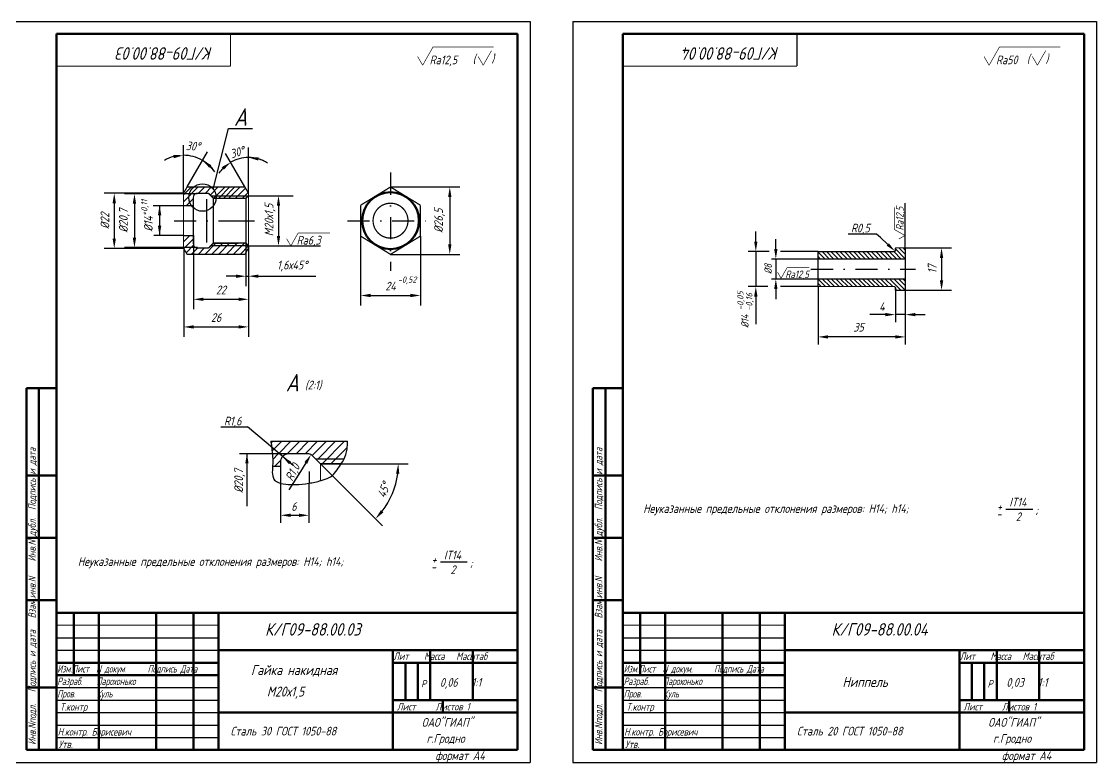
# Model space of a CAD drawing. Header units: inches. Extents: x 1065 to 7392, y 1020 to 3127.
# Drawn here: x 6403.3 to 6834.5, y 2293.2 to 2590.2 of the extents above; entities that cross this region are included whole.
import ezdxf

# ---------------------------------------------------------------- set-up
doc = ezdxf.new("R2010")
doc.units = ezdxf.units.IN
doc.header["$LTSCALE"] = 0.7
doc.header["$MEASUREMENT"] = 0
doc.linetypes.add('DASHDOT', pattern=[25.4, 12.7, -6.35, 0, -6.35])
doc.styles.add('ROMANC', font='romanc', dxfattribs={"width": 0.8, "oblique": 15, "height": 3.5})
doc.styles.get("Standard").update_dxf_attribs({"font": 'romand.shx', "width": 0.8, "oblique": 15, "height": 3.5})
doc.dimstyles.get("Standard").update_dxf_attribs({"dimtxt": 3.5, "dimasz": 4, "dimexe": 4, "dimexo": 0, "dimgap": 2, "dimtad": 1, "dimdec": 0, "dimdsep": 46, "dimtxsty": 'Standard', "dimcen": 0.09, "dimadec": 0, "dimazin": 0, "dimtfac": 1, "dimtdec": 0, "dimtmove": 0, "dimatfit": 3, "dimfxl": 0, "dimtolj": 1, "dimtzin": 0, "dimlwd": 25, "dimlwe": 25, "dimarcsym": 0})

# ---------------------------------------------------------------- blocks, each defined once
blk = doc.blocks.new('*D273')
at = {"color": 0, "lineweight": 25}
for p, q in [((6523.28, 2412.98), (6548.18, 2388.08)), ((6531.63, 2412.98), (6558.49, 2412.98))]:
    blk.add_line(p, q, dxfattribs=at)
blk.add_arc((6523.28, 2412.98), 31.22, 322.3469, 352.6531, dxfattribs=at)
for points in [[(6553.57, 2409.03), (6554.9, 2408.94), (6554.49, 2412.98)], [(6548.49, 2393.47), (6547.49, 2394.35), (6545.35, 2390.91)]]:
    blk.add_solid(points, dxfattribs=at)
at = {"layer": 'DEFPOINTS', "color": 0, "lineweight": 25}
for p in [(6519.86, 2416.39), (6523.28, 2412.98), (6523.28, 2412.98), (6531.63, 2412.98), (6550.31, 2397.37)]:
    blk.add_point(p, dxfattribs=at)
at = {"color": 0, "lineweight": 25, "insert": (6548.65, 2402.47), "char_height": 3.5, "attachment_point": 5, "rotation": 67.5}
blk.add_mtext('\\A1;45°', dxfattribs=at)
blk = doc.blocks.new('*D274')
at = {"color": 0, "lineweight": 25}
for p, q in [((6472.32, 2504.41), (6472.32, 2474.89)), ((6494.39, 2500.3), (6494.39, 2474.89)), ((6476.32, 2478.89), (6490.39, 2478.89))]:
    blk.add_line(p, q, dxfattribs=at)
for points in [[(6476.32, 2479.55), (6476.32, 2478.22), (6472.32, 2478.89)], [(6490.39, 2479.55), (6490.39, 2478.22), (6494.39, 2478.89)]]:
    blk.add_solid(points, dxfattribs=at)
at = {"layer": 'DEFPOINTS', "color": 0, "lineweight": 25}
for p in [(6472.32, 2504.41), (6494.39, 2500.3), (6494.39, 2478.89)]:
    blk.add_point(p, dxfattribs=at)
at = {"color": 0, "lineweight": 25, "insert": (6483.36, 2482.64), "char_height": 3.5, "attachment_point": 5}
blk.add_mtext('\\A1;22', dxfattribs=at)
blk = doc.blocks.new('*D275')
at = {"color": 0, "lineweight": 25}
for p, q in [((6468.41, 2499.25), (6468.41, 2463.82)), ((6494.39, 2499.41), (6494.39, 2463.82)), ((6472.41, 2467.82), (6490.39, 2467.82))]:
    blk.add_line(p, q, dxfattribs=at)
for points in [[(6472.41, 2468.48), (6472.41, 2467.15), (6468.41, 2467.82)], [(6490.39, 2468.48), (6490.39, 2467.15), (6494.39, 2467.82)]]:
    blk.add_solid(points, dxfattribs=at)
at = {"layer": 'DEFPOINTS', "color": 0, "lineweight": 25}
for p in [(6468.41, 2499.25), (6494.39, 2499.41), (6494.39, 2467.82)]:
    blk.add_point(p, dxfattribs=at)
at = {"color": 0, "lineweight": 25, "insert": (6481.4, 2471.57), "char_height": 3.5, "attachment_point": 5}
blk.add_mtext('\\A1;26', dxfattribs=at)
blk = doc.blocks.new('*D276')
at = {"color": 0, "lineweight": 25}
for p, q in [((6468.32, 2521.41), (6436.55, 2521.41)), ((6440.55, 2517.41), (6440.55, 2503.25)), ((6468.41, 2499.25), (6436.55, 2499.25))]:
    blk.add_line(p, q, dxfattribs=at)
for points in [[(6439.88, 2517.41), (6441.22, 2517.41), (6440.55, 2521.41)], [(6439.88, 2503.25), (6441.22, 2503.25), (6440.55, 2499.25)]]:
    blk.add_solid(points, dxfattribs=at)
at = {"layer": 'DEFPOINTS', "color": 0, "lineweight": 25}
for p in [(6468.32, 2521.41), (6440.55, 2499.25), (6468.41, 2499.25)]:
    blk.add_point(p, dxfattribs=at)
at = {"color": 0, "lineweight": 25, "insert": (6436.8, 2510.33), "char_height": 3.5, "attachment_point": 5, "rotation": 90}
blk.add_mtext('\\A1;%%C22', dxfattribs=at)
blk = doc.blocks.new('*D289')
at = {"color": 0, "lineweight": 25}
for p, q in [((6757.08, 2499.51), (6776.39, 2499.51)), ((6772.39, 2495.51), (6772.39, 2486.51)), ((6757.86, 2482.51), (6776.39, 2482.51))]:
    blk.add_line(p, q, dxfattribs=at)
for points in [[(6771.73, 2495.51), (6773.06, 2495.51), (6772.39, 2499.51)], [(6771.73, 2486.51), (6773.06, 2486.51), (6772.39, 2482.51)]]:
    blk.add_solid(points, dxfattribs=at)
at = {"layer": 'DEFPOINTS', "color": 0, "lineweight": 25}
for p in [(6757.08, 2499.51), (6757.86, 2482.51), (6772.39, 2482.51)]:
    blk.add_point(p, dxfattribs=at)
at = {"color": 0, "lineweight": 25, "insert": (6768.64, 2491.01), "char_height": 3.5, "attachment_point": 5, "rotation": 90}
blk.add_mtext('\\A1;17', dxfattribs=at)

msp = doc.modelspace()

# ---------------------------------------------------------------- linework, layer by layer
for p, q in [((6397.33, 2590.24), (6607.33, 2590.24)), ((6607.33, 2590.24), (6607.33, 2293.24)), ((6624.55, 2590.24), (6624.55, 2293.24)), ((6624.55, 2590.24), (6834.55, 2590.24)), ((6834.55, 2590.24), (6834.55, 2293.24)), ((6480.27, 2522.98), (6486.37, 2547.39)), ((6486.37, 2547.39), (6495.97, 2547.39)), ((6479.32, 2520.41), (6482.23, 2520.41)), ((6479.32, 2520.41), (6490.3, 2520.41)), ((6480.32, 2519.41), (6490.3, 2519.41)), ((6490.3, 2520.41), (6494.39, 2520.41)), ((6757.86, 2499.51), (6757.86, 2517.49)), ((6480.32, 2501.41), (6490.3, 2501.41)), ((6746.34, 2505), (6734.93, 2505)), ((6479.32, 2500.41), (6482.23, 2500.41)), ((6479.32, 2500.41), (6487.89, 2500.41)), ((6479.32, 2500.41), (6490.3, 2500.41)), ((6490.3, 2500.41), (6493.96, 2500.41)), ((6753.86, 2499.51), (6753.86, 2498.51)), ((6753.86, 2483.51), (6753.86, 2482.51)), ((6483.25, 2427.77), (6494.05, 2427.77)), ((6521.28, 2414.98), (6532.75, 2414.98)), ((6521.28, 2414.98), (6532.75, 2414.98)), ((6523.28, 2412.98), (6531.63, 2412.98)), ((6397.33, 2293.24), (6607.33, 2293.24)), ((6624.55, 2293.24), (6834.55, 2293.24))]:
    msp.add_line(p, q)
at = {"lineweight": 50}
for p, q in [((6417.33, 2585.24), (6417.33, 2298.24)), ((6417.33, 2585.24), (6602.33, 2585.24)), ((6602.33, 2585.24), (6602.33, 2298.24)), ((6644.55, 2585.24), (6644.55, 2298.24)), ((6644.55, 2585.24), (6829.55, 2585.24)), ((6829.55, 2585.24), (6829.55, 2298.24)), ((6405.33, 2443.24), (6405.33, 2298.24)), ((6405.33, 2443.24), (6417.33, 2443.24)), ((6410.33, 2443.24), (6410.33, 2298.24)), ((6632.55, 2443.24), (6632.55, 2298.24)), ((6632.55, 2443.24), (6644.55, 2443.24)), ((6637.55, 2443.24), (6637.55, 2298.24)), ((6405.33, 2408.24), (6417.33, 2408.24)), ((6632.55, 2408.24), (6644.55, 2408.24)), ((6405.33, 2383.24), (6417.33, 2383.24)), ((6632.55, 2383.24), (6644.55, 2383.24)), ((6405.33, 2358.24), (6417.33, 2358.24)), ((6632.55, 2358.24), (6644.55, 2358.24)), ((6417.33, 2353.24), (6602.33, 2353.24)), ((6424.33, 2353.24), (6424.33, 2328.24)), ((6434.33, 2353.24), (6434.33, 2298.24)), ((6457.33, 2353.24), (6457.33, 2298.24)), ((6472.33, 2353.24), (6472.33, 2298.24)), ((6482.33, 2353.24), (6482.33, 2298.24)), ((6644.55, 2353.24), (6829.55, 2353.24)), ((6651.55, 2353.24), (6651.55, 2328.24)), ((6661.55, 2353.24), (6661.55, 2298.24)), ((6684.55, 2353.24), (6684.55, 2298.24)), ((6699.55, 2353.24), (6699.55, 2298.24)), ((6709.55, 2353.24), (6709.55, 2298.24)), ((6552.33, 2338.24), (6552.33, 2298.24)), ((6567.33, 2338.24), (6567.33, 2318.24)), ((6584.33, 2338.24), (6584.33, 2318.24)), ((6779.55, 2338.24), (6779.55, 2298.24)), ((6794.55, 2338.24), (6794.55, 2318.24)), ((6811.55, 2338.24), (6811.55, 2318.24)), ((6417.33, 2333.24), (6482.33, 2333.24)), ((6552.33, 2333.24), (6602.33, 2333.24)), ((6557.33, 2333.24), (6557.33, 2318.24)), ((6562.33, 2333.24), (6562.33, 2318.24)), ((6644.55, 2333.24), (6709.55, 2333.24)), ((6779.55, 2333.24), (6829.55, 2333.24)), ((6784.55, 2333.24), (6784.55, 2318.24)), ((6789.55, 2333.24), (6789.55, 2318.24)), ((6417.33, 2328.24), (6482.33, 2328.24)), ((6644.55, 2328.24), (6709.55, 2328.24)), ((6405.33, 2323.24), (6417.33, 2323.24)), ((6632.55, 2323.24), (6644.55, 2323.24)), ((6552.33, 2318.24), (6602.33, 2318.24)), ((6572.33, 2318.24), (6572.33, 2313.24)), ((6779.55, 2318.24), (6829.55, 2318.24)), ((6799.55, 2318.24), (6799.55, 2313.24)), ((6405.33, 2298.24), (6602.33, 2298.24)), ((6632.55, 2298.24), (6829.55, 2298.24))]:
    msp.add_line(p, q, dxfattribs=at)
at = {"lineweight": 25}
for p, q in [((6468.32, 2521.41), (6468.32, 2540.62)), ((6469.77, 2523.91), (6477.93, 2538.04)), ((6492.95, 2523.91), (6485.23, 2537.28)), ((6494.39, 2521.41), (6494.39, 2539.73)), ((6551.37, 2523.91), (6579.13, 2523.91)), ((6473.87, 2521.16), (6444.65, 2521.16)), ((6494.39, 2520.41), (6512.31, 2520.41)), ((6575.13, 2519.91), (6575.13, 2500.91)), ((6448.7, 2517.41), (6448.7, 2503.41)), ((6468.32, 2516.41), (6456.22, 2516.41)), ((6458.73, 2516.41), (6458.73, 2504.41)), ((6506.43, 2516.41), (6506.43, 2504.3)), ((6468.32, 2504.41), (6456.48, 2504.41)), ((6493.39, 2501.41), (6493.39, 2484.15)), ((6539.37, 2504.22), (6539.37, 2476.42)), ((6563.37, 2504.22), (6563.37, 2476.42)), ((6473.91, 2499.61), (6444.65, 2499.61)), ((6494.39, 2500.3), (6523.24, 2500.3)), ((6494.39, 2499.41), (6494.39, 2484.15)), ((6551.37, 2496.91), (6579.13, 2496.91)), ((6489.39, 2488.15), (6485.39, 2488.15)), ((6493.39, 2488.15), (6494.39, 2488.15)), ((6498.39, 2488.15), (6521.46, 2488.15)), ((6543.37, 2480.42), (6559.37, 2480.42)), ((6798.13, 2394.82), (6808.95, 2394.82)), ((6571.35, 2373.6), (6582.17, 2373.6)), ((6417.33, 2343.24), (6482.33, 2343.24)), ((6644.55, 2343.24), (6709.55, 2343.24)), ((6417.33, 2338.24), (6482.33, 2338.24)), ((6644.55, 2338.24), (6709.55, 2338.24)), ((6417.33, 2323.24), (6482.33, 2323.24)), ((6644.55, 2323.24), (6709.55, 2323.24)), ((6417.33, 2318.24), (6482.33, 2318.24)), ((6644.55, 2318.24), (6709.55, 2318.24)), ((6417.33, 2313.24), (6482.33, 2313.24)), ((6644.55, 2313.24), (6709.55, 2313.24)), ((6417.33, 2308.24), (6482.33, 2308.24)), ((6644.55, 2308.24), (6709.55, 2308.24)), ((6417.33, 2303.24), (6482.33, 2303.24)), ((6644.55, 2303.24), (6709.55, 2303.24))]:
    msp.add_line(p, q, dxfattribs=at)
at = {"linetype": 'DASHDOT'}
for p, q in [((6551.37, 2529.7), (6551.37, 2490.24)), ((6464.53, 2510.41), (6490.3, 2510.41)), ((6490.3, 2510.41), (6496.86, 2510.41)), ((6534.09, 2510.41), (6566.23, 2510.41)), ((6719.97, 2491.01), (6762.01, 2491.01))]:
    msp.add_line(p, q, dxfattribs=at)
at = {"color": 0}
for p, q in [((6468.32, 2520.72), (6471.51, 2523.91)), ((6468.32, 2518.02), (6474.21, 2523.91)), ((6474.4, 2521.41), (6476.9, 2523.91)), ((6477.1, 2521.41), (6479.6, 2523.91)), ((6479.06, 2520.67), (6482.29, 2523.91)), ((6480.48, 2519.41), (6484.98, 2523.91)), ((6482.47, 2519.41), (6486.97, 2523.91)), ((6484.46, 2519.41), (6488.96, 2523.91)), ((6486.55, 2519.41), (6491.05, 2523.91)), ((6489.25, 2519.41), (6493.24, 2523.4)), ((6469.4, 2516.41), (6472.32, 2519.33)), ((6491.94, 2519.41), (6494.23, 2521.69)), ((6468.32, 2501.86), (6470.87, 2504.41)), ((6468.41, 2499.25), (6472.32, 2503.16)), ((6476.84, 2496.91), (6481.34, 2501.41)), ((6479.54, 2496.91), (6484.04, 2501.41)), ((6482.34, 2496.91), (6486.84, 2501.41)), ((6485.38, 2496.91), (6489.88, 2501.41)), ((6488.3, 2496.91), (6492.8, 2501.41)), ((6469.4, 2497.54), (6472.39, 2500.54)), ((6471.46, 2496.91), (6473.96, 2499.41)), ((6474.15, 2496.91), (6476.65, 2499.41)), ((6490.99, 2496.91), (6494.39, 2500.3)), ((6725.66, 2495.01), (6722.86, 2497.82)), ((6727.46, 2495.01), (6724.46, 2498.01)), ((6729.25, 2495.01), (6726.25, 2498.01)), ((6731.05, 2495.01), (6728.05, 2498.01)), ((6732.85, 2495.01), (6729.85, 2498.01)), ((6734.64, 2495.01), (6731.64, 2498.01)), ((6736.44, 2495.01), (6733.44, 2498.01)), ((6738.23, 2495.01), (6735.23, 2498.01)), ((6740.03, 2495.01), (6737.03, 2498.01)), ((6741.83, 2495.01), (6738.83, 2498.01)), ((6743.62, 2495.01), (6740.62, 2498.01)), ((6745.42, 2495.01), (6742.42, 2498.01)), ((6747.22, 2495.01), (6744.22, 2498.01)), ((6749.01, 2495.01), (6746.01, 2498.01)), ((6750.81, 2495.01), (6747.81, 2498.01)), ((6752.6, 2495.01), (6749.6, 2498.01)), ((6754.4, 2495.01), (6751.4, 2498.01)), ((6756.2, 2495.01), (6753.2, 2498.01)), ((6757.86, 2495.15), (6753.86, 2499.15)), ((6757.86, 2496.94), (6755.29, 2499.51)), ((6757.86, 2498.74), (6757.08, 2499.51)), ((6723.87, 2495.01), (6722.86, 2496.02)), ((6724.09, 2484.01), (6722.86, 2485.24)), ((6725.89, 2484.01), (6722.89, 2487.01)), ((6727.68, 2484.01), (6724.68, 2487.01)), ((6729.48, 2484.01), (6726.48, 2487.01)), ((6731.27, 2484.01), (6728.27, 2487.01)), ((6733.07, 2484.01), (6730.07, 2487.01)), ((6734.87, 2484.01), (6731.87, 2487.01)), ((6736.66, 2484.01), (6733.66, 2487.01)), ((6738.46, 2484.01), (6735.46, 2487.01)), ((6740.25, 2484.01), (6737.25, 2487.01)), ((6742.05, 2484.01), (6739.05, 2487.01)), ((6743.85, 2484.01), (6740.85, 2487.01)), ((6745.64, 2484.01), (6742.64, 2487.01)), ((6747.44, 2484.01), (6744.44, 2487.01)), ((6749.23, 2484.01), (6746.23, 2487.01)), ((6751.03, 2484.01), (6748.03, 2487.01)), ((6752.83, 2484.01), (6749.83, 2487.01)), ((6756.12, 2482.51), (6751.62, 2487.01)), ((6757.86, 2482.57), (6753.42, 2487.01)), ((6757.86, 2484.37), (6755.22, 2487.01)), ((6757.86, 2486.17), (6757.01, 2487.01)), ((6754.33, 2482.51), (6753.86, 2482.98)), ((6503.45, 2421.26), (6504.16, 2421.98)), ((6503.86, 2418.09), (6507.76, 2421.98)), ((6506.52, 2417.15), (6511.35, 2421.98)), ((6509.94, 2416.98), (6514.94, 2421.98)), ((6513.53, 2416.98), (6518.53, 2421.98)), ((6517.12, 2416.98), (6522.12, 2421.98)), ((6520, 2416.26), (6525.72, 2421.98)), ((6522.31, 2414.98), (6529.31, 2421.98)), ((6523.9, 2412.98), (6532.9, 2421.98)), ((6527.49, 2412.98), (6534.03, 2419.51)), ((6504.1, 2414.73), (6506.35, 2416.98)), ((6504.94, 2411.98), (6507.33, 2414.37))]:
    msp.add_line(p, q, dxfattribs=at)
at = {"color": 0, "linetype": 'ByBlock'}
for p, q in [((6494.39, 2520.41), (6506.54, 2520.41)), ((6468.32, 2516.41), (6457.22, 2516.41)), ((6697.89, 2502.01), (6697.89, 2506.01)), ((6468.32, 2504.41), (6457.22, 2504.41)), ((6539.37, 2504.22), (6539.37, 2480.17)), ((6563.37, 2504.22), (6563.37, 2480.17)), ((6705.92, 2499.01), (6705.92, 2503.01)), ((6747.85, 2503.61), (6746.34, 2505)), ((6750.79, 2500.89), (6747.85, 2503.61)), ((6494.39, 2500.41), (6494.39, 2486.66)), ((6703.22, 2498.01), (6694.89, 2498.01)), ((6697.89, 2498.01), (6697.89, 2484.01)), ((6722.86, 2498.01), (6707.74, 2498.01)), ((6757.86, 2499.51), (6771.8, 2499.51)), ((6722.86, 2495.01), (6704.2, 2495.01)), ((6705.92, 2495.01), (6705.92, 2487.01)), ((6702.7, 2484.01), (6694.89, 2484.01)), ((6722.89, 2487.01), (6704.2, 2487.01)), ((6722.86, 2484.01), (6707.74, 2484.01)), ((6722.86, 2484.01), (6722.86, 2460.82)), ((6697.89, 2480.01), (6697.89, 2476.01)), ((6705.92, 2483.01), (6705.92, 2479.01)), ((6753.86, 2482.51), (6753.86, 2469.75)), ((6757.86, 2482.51), (6771.8, 2482.51)), ((6757.86, 2482.51), (6757.86, 2469.75)), ((6757.86, 2482.51), (6757.86, 2460.82)), ((6697.89, 2476.01), (6697.89, 2468.98)), ((6745.86, 2472.75), (6743.62, 2472.75)), ((6749.86, 2472.75), (6745.86, 2472.75)), ((6757.86, 2472.75), (6753.86, 2472.75)), ((6761.86, 2472.75), (6765.86, 2472.75)), ((6753.86, 2463.82), (6726.86, 2463.82)), ((6501.42, 2421.49), (6494.05, 2427.77)), ((6512.27, 2412.25), (6501.42, 2421.49)), ((6510.48, 2416.98), (6490.76, 2416.98)), ((6493.76, 2416.98), (6493.76, 2397.14)), ((6493.76, 2416.98), (6493.76, 2405.14)), ((6511.09, 2413.26), (6510.48, 2413.78)), ((6517.37, 2413.29), (6515.23, 2409.92)), ((6515.23, 2409.92), (6510.54, 2402.56)), ((6507.28, 2405.14), (6507.28, 2389.32)), ((6518.59, 2405.18), (6518.59, 2389.32)), ((6493.76, 2397.14), (6493.76, 2395.93)), ((6511.28, 2392.32), (6514.59, 2392.32))]:
    msp.add_line(p, q, dxfattribs=at)
at = {"lineweight": 15}
for p, q in [((6417.33, 2348.24), (6482.33, 2348.24)), ((6644.55, 2348.24), (6709.55, 2348.24))]:
    msp.add_line(p, q, dxfattribs=at)
at = {"color": 1, "lineweight": 50}
for p, q in [((6482.33, 2338.24), (6602.33, 2338.24)), ((6709.55, 2338.24), (6829.55, 2338.24)), ((6482.33, 2313.24), (6602.33, 2313.24)), ((6709.55, 2313.24), (6829.55, 2313.24))]:
    msp.add_line(p, q, dxfattribs=at)
for points, const_width in [([(6487.19, 2572.35), (6487.19, 2585.35)], 0.5), ([(6714.4, 2572.35), (6714.4, 2585.35)], 0.5), ([(6564.25, 2572.71), (6568.42, 2580.05)], 0.25), ([(6568.42, 2580.05), (6592.78, 2580.05)], 0.3), ([(6588.55, 2572.71), (6591.89, 2578.59)], 0.25), ([(6791.47, 2572.71), (6795.63, 2580.05)], 0.25), ([(6795.63, 2580.05), (6819.99, 2580.05)], 0.3), ([(6810.84, 2572.71), (6814.18, 2578.59)], 0.25), ([(6562.22, 2576.21), (6564.25, 2572.71)], 0.25), ([(6586.51, 2576.21), (6588.55, 2572.71)], 0.25), ([(6789.43, 2576.21), (6791.47, 2572.71)], 0.25), ([(6808.81, 2576.21), (6810.84, 2572.71)], 0.25), ([(6417.19, 2572.35), (6487.19, 2572.35)], 0.5), ([(6644.4, 2572.35), (6714.4, 2572.35)], 0.5), ([(6468.32, 2521.41), (6469.77, 2523.91)], 0.5), ([(6469.77, 2523.91), (6490.3, 2523.91)], 0.5), ([(6490.3, 2523.91), (6492.95, 2523.91)], 0.5), ([(6494.39, 2521.41), (6492.95, 2523.91)], 0.5), ([(6539.37, 2516.59), (6551.37, 2523.91)], 0.5), ([(6551.37, 2523.91), (6563.37, 2516.59)], 0.5), ([(6468.32, 2521.41), (6468.32, 2510.41)], 0.5), ([(6472.32, 2519.81), (6472.32, 2501.01)], 0.5), ([(6472.32, 2518.91), (6472.32, 2501.91)], 0.5), ([(6473.92, 2521.41), (6477.91, 2521.41)], 0.5), ([(6477.65, 2519.03), (6477.65, 2501.58)], 0.5), ([(6478.62, 2521.11), (6480.32, 2519.41)], 0.5), ([(6480.32, 2519.41), (6493.39, 2519.41)], 0.5), ([(6480.32, 2519.41), (6480.32, 2501.2)], 0.5), ([(6490.3, 2519.41), (6493.39, 2519.41)], 0.5), ([(6494.39, 2520.41), (6493.39, 2519.41)], 0.5), ([(6493.39, 2519.41), (6493.39, 2501.41)], 0.5), ([(6494.39, 2521.41), (6494.39, 2510.41)], 0.5), ([(6468.32, 2516.41), (6472.32, 2516.41)], 0.5), ([(6539.37, 2516.59), (6539.37, 2504.22)], 0.5), ([(6563.37, 2516.59), (6563.37, 2504.22)], 0.5), ([(6753.45, 2506.88), (6753.45, 2515.76)], 0.3), ([(6468.32, 2510.41), (6468.32, 2499.41)], 0.5), ([(6494.39, 2510.41), (6494.39, 2499.41)], 0.5), ([(6511.39, 2500.3), (6514.32, 2505.47)], 0.25), ([(6514.32, 2505.47), (6527.09, 2505.47)], 0.3), ([(6757.7, 2504.47), (6753.45, 2506.88)], 0.25), ([(6468.32, 2504.41), (6472.32, 2504.41)], 0.5), ([(6478.62, 2499.7), (6480.32, 2501.41)], 0.5), ([(6480.32, 2501.41), (6493.39, 2501.41)], 0.5), ([(6490.3, 2501.41), (6493.39, 2501.41)], 0.5), ([(6494.39, 2500.41), (6493.39, 2501.41)], 0.5), ([(6509.71, 2503.17), (6511.38, 2500.3)], 0.25), ([(6539.37, 2504.22), (6551.37, 2496.91)], 0.5), ([(6563.37, 2504.22), (6551.37, 2496.91)], 0.5), ([(6755.29, 2503.07), (6757.7, 2504.47)], 0.25), ([(6468.32, 2499.41), (6469.77, 2496.91)], 0.5), ([(6469.77, 2496.91), (6490.3, 2496.91)], 0.5), ([(6473.92, 2499.41), (6477.91, 2499.41)], 0.5), ([(6490.3, 2496.91), (6492.95, 2496.91)], 0.5), ([(6494.39, 2499.41), (6492.95, 2496.91)], 0.5), ([(6722.86, 2498.01), (6722.86, 2484.01)], 0.5), ([(6722.86, 2498.01), (6753.36, 2498.01)], 0.5), ([(6753.86, 2499.51), (6757.86, 2499.51)], 0.5), ([(6753.86, 2499.51), (6753.86, 2498.51)], 0.5), ([(6757.86, 2499.51), (6757.86, 2482.51)], 0.5), ([(6722.86, 2495.01), (6757.86, 2495.01)], 0.5), ([(6706.62, 2489.73), (6708.02, 2487.31)], 0.25), ([(6708.02, 2487.31), (6710.43, 2491.56)], 0.25), ([(6710.43, 2491.56), (6719.31, 2491.56)], 0.3), ([(6722.86, 2487.01), (6757.86, 2487.01)], 0.5), ([(6722.86, 2484.01), (6753.36, 2484.01)], 0.5), ([(6753.86, 2483.51), (6753.86, 2482.51)], 0.5), ([(6753.86, 2482.51), (6757.86, 2482.51)], 0.5), ([(6503.34, 2421.98), (6534.13, 2421.98)], 0.5), ([(6510.48, 2416.98), (6518.45, 2416.98)], 0.5), ([(6519.86, 2416.39), (6523.28, 2412.98)], 0.5), ([(6504.07, 2411.98), (6507.28, 2411.98)], 0.5), ([(6507.28, 2413.78), (6507.28, 2405.14)], 0.5), ([(6507.28, 2411.98), (6507.28, 2405.14)], 0.5), ([(6523.28, 2412.98), (6531.63, 2412.98)], 0.5), ([(6523.28, 2412.98), (6523.28, 2406.18)], 0.5), ([(6518.81, 2409.91), (6518.81, 2405.21)], 0.5)]:
    msp.add_lwpolyline(points, dxfattribs=dict(const_width=const_width))
at = {"const_width": 0.5}
for points in [[(6473.92, 2521.41, 0.414214), (6472.32, 2519.81, 0.414214)], [(6478.62, 2521.11, 0.198912), (6477.91, 2521.41, 0.198912)], [(6544.37, 2510.41, -1), (6558.37, 2510.41, -1)], [(6544.37, 2510.41, 1), (6558.37, 2510.41, 1)], [(6472.32, 2501.01, 0.414214), (6473.92, 2499.41, 0.414214)], [(6477.91, 2499.41, 0.198912), (6478.62, 2499.7, 0.198912)], [(6753.36, 2498.01, 0.414214), (6753.86, 2498.51, 0.414214)], [(6753.86, 2483.51, 0.414214), (6753.36, 2484.01, 0.414214)], [(6510.48, 2416.98, 0.414214), (6507.28, 2413.78, 0.414214)], [(6519.86, 2416.39, 0.198912), (6518.45, 2416.98, 0.198912)]]:
    msp.add_lwpolyline(points, format="xyb", dxfattribs=at)
msp.add_lwpolyline([(6503.34, 2421.98, -0.002335), (6503.46, 2421.18, -0.012135), (6503.92, 2417.58, -0.047304), (6503.97, 2410.42, 0.1054), (6504.37, 2407.21, 0.19608), (6505.59, 2405.81, 0.090842), (6509.33, 2404.73, 0.037429), (6513.21, 2404.62, 0.026758), (6518.59, 2405.18, 0.028786), (6523.5, 2406.24, 0.042114), (6526.72, 2407.43, 0.112733), (6528.94, 2409.17, 0.047811), (6532.58, 2414.65, 0.088406), (6533.94, 2418.82, 0.039853), (6534.13, 2421.98)], format="xyb")
msp.add_circle((6475.94, 2519.66), 5.5)
at = {"lineweight": 50}
msp.add_circle((6551.37, 2510.41), 11.39, dxfattribs=at)
at = {"lineweight": 25}
for centre, radius, start, end in [((6468.32, 2521.41), 15.21, 105.1104, 120.2207), ((6468.32, 2521.41), 15.21, 60, 90), ((6494.39, 2521.41), 14.33, 90, 120), ((6494.39, 2521.41), 14.33, 57.5759, 90), ((6468.32, 2521.41), 15.21, 34.0854, 60), ((6468.32, 2521.41), 15.21, 37.3291, 44.8896), ((6494.39, 2521.41), 14.33, 136.049, 145.7932), ((6494.39, 2521.41), 14.33, 58.8355, 73.951)]:
    msp.add_arc(centre, radius, start, end, dxfattribs=at)
for points in [[(6464.27, 2536.75), (6464.45, 2535.43), (6468.32, 2536.62)], [(6498.26, 2534.52), (6498.45, 2535.84), (6494.39, 2535.73)], [(6478.69, 2531.61), (6479.51, 2532.67), (6475.93, 2534.58)], [(6483.67, 2531.88), (6484.49, 2530.83), (6487.23, 2533.81)], [(6574.46, 2519.91), (6575.79, 2519.91), (6575.13, 2523.91)], [(6447.98, 2517.16), (6449.32, 2517.16), (6448.65, 2521.16)], [(6505.77, 2516.41), (6507.1, 2516.41), (6506.43, 2520.41)], [(6458.07, 2512.57), (6459.4, 2512.57), (6458.73, 2516.57)], [(6458.07, 2508.38), (6459.4, 2508.38), (6458.73, 2504.38)], [(6447.98, 2503.61), (6449.32, 2503.61), (6448.65, 2499.61)], [(6505.77, 2504.3), (6507.1, 2504.3), (6506.43, 2500.3)], [(6574.46, 2500.91), (6575.79, 2500.91), (6575.13, 2496.91)], [(6489.39, 2488.81), (6489.39, 2487.48), (6493.39, 2488.15)], [(6498.39, 2488.81), (6498.39, 2487.48), (6494.39, 2488.15)], [(6543.37, 2481.09), (6543.37, 2479.76), (6539.37, 2480.42)], [(6559.37, 2481.09), (6559.37, 2479.76), (6563.37, 2480.42)]]:
    msp.add_solid(points, dxfattribs=at)
at = {"color": 0, "linetype": 'ByBlock'}
for points in [[(6697.22, 2502.01), (6698.56, 2502.01), (6697.89, 2498.01)], [(6750.34, 2500.4), (6751.24, 2501.38), (6753.72, 2498.17)], [(6705.25, 2499.01), (6706.58, 2499.01), (6705.92, 2495.01)], [(6697.22, 2480.01), (6698.56, 2480.01), (6697.89, 2484.01)], [(6705.25, 2483.01), (6706.58, 2483.01), (6705.92, 2487.01)], [(6749.86, 2473.41), (6749.86, 2472.08), (6753.86, 2472.75)], [(6761.86, 2473.41), (6761.86, 2472.08), (6757.86, 2472.75)], [(6726.86, 2464.48), (6726.86, 2463.15), (6722.86, 2463.82)], [(6753.86, 2464.48), (6753.86, 2463.15), (6757.86, 2463.82)], [(6493.09, 2413.1), (6494.43, 2413.1), (6493.76, 2417.1)], [(6510.65, 2412.75), (6511.52, 2413.77), (6508.04, 2415.85)], [(6517.94, 2412.93), (6516.81, 2413.65), (6519.52, 2416.67)], [(6511.28, 2392.99), (6511.28, 2391.65), (6507.28, 2392.32)], [(6514.59, 2392.99), (6514.59, 2391.65), (6518.59, 2392.32)]]:
    msp.add_solid(points, dxfattribs=at)
at = {"layer": 'DEFPOINTS', "color": 0, "linetype": 'ByBlock'}
for p in [(6469.77, 2523.91), (6469.77, 2523.91), (6492.95, 2523.91), (6468.32, 2521.41), (6468.32, 2521.41), (6468.32, 2521.41), (6468.32, 2521.41), (6468.32, 2521.41), (6473.92, 2521.41), (6494.39, 2521.41), (6494.39, 2521.41), (6494.39, 2520.41), (6468.32, 2517.41), (6468.32, 2510.41), (6468.32, 2510.41), (6494.39, 2510.41), (6460.22, 2503.41), (6468.32, 2503.41), (6493.39, 2501.41), (6494.39, 2501.41), (6539.37, 2504.22), (6563.37, 2504.22), (6468.32, 2499.41), (6472.32, 2497.98), (6473.92, 2499.41), (6494.39, 2500.41), (6722.86, 2498.01), (6753.36, 2498.51), (6753.72, 2498.17), (6760.3, 2499.51), (6468.32, 2493.98), (6494.39, 2493.98), (6494.39, 2493.98), (6722.86, 2495.01), (6697.89, 2484.01), (6705.92, 2487.01), (6722.86, 2484.01), (6722.86, 2484.01), (6722.89, 2487.01), (6494.39, 2481.1), (6563.37, 2483.17), (6753.86, 2482.51), (6757.86, 2482.51), (6757.86, 2482.51), (6760.3, 2482.51), (6768.8, 2482.51), (6468.32, 2472.48), (6753.86, 2472.75), (6722.86, 2463.82), (6508.04, 2415.85), (6510.48, 2416.98), (6518.45, 2414.98), (6519.52, 2416.67), (6510.48, 2413.78), (6493.76, 2405.14), (6507.28, 2405.14), (6507.28, 2405.14), (6518.59, 2405.18), (6512.87, 2394.98), (6512.87, 2394.98), (6518.59, 2392.32)]:
    msp.add_point(p, dxfattribs=at)

# ---------------------------------------------------------------- texts
at = {"style": 'ROMANC', "oblique": 15, "width": 0.8}
for s, p in [('(', (6584.36, 2573.54)), (')', (6591.86, 2573.67)), ('(', (6806.66, 2573.54)), (')', (6814.15, 2573.67))]:
    msp.add_text(s, height=3.5, dxfattribs=at).set_placement(p)
at = {"lineweight": 35, "char_height": 5, "width": 116.2188, "attachment_point": 1, "rotation": 180}
for s, insert in [('К/Г09-88.00.03 ', (6480.06, 2574.93)), ('К/Г09-88.00.04 ', (6707.28, 2574.93))]:
    msp.add_mtext(s, dxfattribs=dict(at, insert=insert))
at = {"lineweight": 25, "attachment_point": 1}
for s, insert, char_height, width in [('Ra12,5', (6567.04, 2576.59), 3.5, 29.1251), ('Ra50', (6794.25, 2576.59), 3.5, 29.1251), ('R0,5', (6736.05, 2509.19), 3.5, 34.7971), ('Ra6,3', (6513.7, 2504.33), 3.5, 29.1251), ('-0,52', (6554.27, 2488.03), 2.5, 14.2705), ('Ra12,5', (6709.71, 2490.42), 3, 25.3892), ('4', (6747.35, 2477.69), 3.5, 7.8941), ('35', (6737.03, 2469.44), 3.5, 8.9871), ('(2:1)', (6517.07, 2446.28), 3.5, 42.5298), ('R1,6', (6484.56, 2431.85), 3.5, 34.7971), ('6', (6511.56, 2397.58), 3.5, 13.6843), ('IT14', (6799.57, 2399.34), 3.5, 19.7907), (' Неуказанные предельные отклонения размеров: H14; h14; ', (6650.86, 2396.76), 3.5, 158.004), ('+', (6794.62, 2397.53), 3.5, 4.3989), ('2', (6802.19, 2393.47), 3.5, 17.1446), (';', (6810.01, 2396.19), 3.5, 9.0235), ('-', (6794.4, 2394.6), 3.5, 6.6548), ('IT14', (6572.79, 2378.12), 3.5, 19.7907), (' Неуказанные предельные отклонения размеров: H14; h14; ', (6424.08, 2375.53), 3.5, 158.004), ('+', (6567.84, 2376.3), 3.5, 4.3989), ('2', (6575.41, 2372.24), 3.5, 17.1446), (';', (6583.23, 2374.96), 3.5, 9.0235), ('-', (6567.62, 2373.37), 3.5, 6.6548), ('{\\W0.7;Лит    Масса   Масштаб}', (6552.53, 2337.34), 3, 48.3624), ('{\\W0.7;Лит    Масса   Масштаб}', (6779.74, 2337.34), 3, 48.3624), ('{\\W0.6; Изм.Лист  N докум.      Подпись Дата\\P Разраб.    Парохонько\\P Пров.      Куль}', (6416.25, 2332.29), 3, 75.9719), ('{\\W0.6; Изм.Лист  N докум.      Подпись Дата\\P Разраб.    Парохонько\\P Пров.      Куль}', (6643.47, 2332.29), 3, 75.9719), ('Р', (6563.61, 2326.27), 3, 4.7355), ('0,06   1:1', (6571.18, 2327.07), 3.5, 30.5998), ('Р', (6790.83, 2326.27), 3, 4.7355), ('0,03   1:1', (6798.39, 2327.07), 3.5, 30.5998), ('{\\W0.7;Т.контр}', (6418.77, 2317.03), 3, 65.7648), ('Лист     Листов 1', (6553.94, 2317.1), 3, 49.4707), ('{\\W0.7;Т.контр}', (6645.98, 2317.03), 3, 65.7648), ('Лист     Листов 1', (6781.15, 2317.1), 3, 49.4707), ('{\\W0.7; Н.контр. Борисевич}', (6416.32, 2307.02), 3, 40.546), ('Сталь 30 ГОСТ 1050-88', (6487.19, 2307.55), 3.5, 67.3789), ('{\\W0.7; Н.контр. Борисевич}', (6643.53, 2307.02), 3, 40.546), ('Сталь 20 ГОСТ 1050-88', (6714.4, 2307.55), 3.5, 67.3789), ('г.Гродно', (6565.83, 2304.61), 3.5, 35.0627), ('г.Гродно', (6793.04, 2304.61), 3.5, 35.0627), ('{\\W0.7;Утв.     }', (6418.25, 2302.02), 3, 39.2217), ('{\\W0.7;Утв.     }', (6645.47, 2302.02), 3, 39.2217), ('формат А4', (6569.36, 2297.75), 3.5, 32.7454), ('формат А4', (6796.57, 2297.75), 3.5, 32.7454)]:
    msp.add_mtext(s, dxfattribs=dict(at, insert=insert, char_height=char_height, width=width))
at = {"lineweight": 35, "attachment_point": 1}
for s, insert, char_height, width in [('А', (6488.56, 2555.42), 7, 25.8231), ('А', (6509.31, 2448.95), 7, 25.8231), ('К/Г09-88.00.03', (6501.06, 2349.08), 5, 116.2188), ('К/Г09-88.00.04', (6728.28, 2349.08), 5, 116.2188), ('ОАО"ГИАП"', (6563.91, 2311.06), 3.5, 36.171), ('ОАО"ГИАП"', (6791.13, 2311.06), 3.5, 36.171)]:
    msp.add_mtext(s, dxfattribs=dict(at, insert=insert, char_height=char_height, width=width))
at = {"lineweight": 25, "char_height": 3.5, "attachment_point": 5}
for s, insert, rotation in [('\\A1;30°', (6472.15, 2540.29), 356.8759), ('\\A1;30°', (6489.88, 2537.84), 16.9602), ('\\A1;%%C20,7', (6444.62, 2510.41), 90), ('\\A1;М20х1,5', (6503.03, 2510.68), 90), ('%%C14', (6454.21, 2509.12), 90)]:
    msp.add_mtext(s, dxfattribs=dict(at, insert=insert, rotation=rotation))
at = {"lineweight": 25, "attachment_point": 1}
for s, insert, char_height, width, rotation in [('+0,11', (6451.34, 2512.31), 2.5, 14.2705, 90), ('Ra12,5', (6754.16, 2506.51), 3, 25.3892, 90), ('%%C8', (6701.33, 2489.03), 3, 25.3892, 90), ('-0,05', (6690.42, 2474.6), 2.5, 14.2705, 90), ('-0,16', (6693.99, 2474.33), 2.5, 14.2705, 90), ('%%C14', (6692.01, 2467.45), 3, 25.3892, 90), ('%%C20,7', (6488.7, 2401.3), 3.5, 50.5136, 90), ('R1,0', (6508.92, 2407.34), 3.5, 15.6747, 62.6434), ('{\\W0.7; Инв.Nподл.   Подпись и дата   Взам.инв.N    Инв.N дубл.  Подпись и дата}', (6406.09, 2298.75), 3, 144.2887, 90), ('{\\W0.7; Инв.Nподл.   Подпись и дата   Взам.инв.N    Инв.N дубл.  Подпись и дата}', (6633.31, 2298.75), 3, 144.2887, 90)]:
    msp.add_mtext(s, dxfattribs=dict(at, insert=insert, char_height=char_height, width=width, rotation=rotation))
at = {"insert": (6571.04, 2510.41), "char_height": 3.5, "attachment_point": 5, "rotation": 90}
msp.add_mtext('\\A1;%%C26,5', dxfattribs=at)
at = {"lineweight": 25, "char_height": 3.5, "attachment_point": 5}
for s, insert in [('\\A1;1,6х45%%D', (6511.93, 2492.23)), ('\\A1;24', (6551.37, 2484.17))]:
    msp.add_mtext(s, dxfattribs=dict(at, insert=insert))
at = {"lineweight": 30, "char_height": 4, "width": 61.9449, "attachment_point": 1}
for s, insert in [('Гайка накидная', (6495.42, 2332.29)), ('Ниппель', (6732.65, 2327.51)), (' М20х1,5', (6499.66, 2323.67))]:
    msp.add_mtext(s, dxfattribs=dict(at, insert=insert))

# ---------------------------------------------------------------- dimensions: what is measured, and where the dimension line sits
at = {"lineweight": 25}
dim = msp.add_linear_dim(base=(6440.55, 2499.25), p1=(6468.32, 2521.41), p2=(6468.41, 2499.25), angle=90, text='%%C22', dimstyle='Standard', dxfattribs=at)
dim.commit()
dim.dimension.update_dxf_attribs({"geometry": '*D276', "text_midpoint": (6436.8, 2510.33)})
for base, p1, p2, picture, middle in [((6494.39, 2478.89), (6472.32, 2504.41), (6494.39, 2500.3), '*D274', (6483.36, 2482.64)), ((6494.39, 2467.82), (6468.41, 2499.25), (6494.39, 2499.41), '*D275', (6481.4, 2471.57))]:
    dim = msp.add_linear_dim(base=base, p1=p1, p2=p2, dimstyle='Standard', dxfattribs=at)
    dim.commit()
    dim.dimension.update_dxf_attribs({"geometry": picture, "text_midpoint": middle})
dim = msp.add_linear_dim(base=(6772.39, 2482.51), p1=(6757.08, 2499.51), p2=(6757.86, 2482.51), angle=90, dimstyle='Standard', dxfattribs=at)
dim.commit()
dim.dimension.update_dxf_attribs({"geometry": '*D289', "text_midpoint": (6768.64, 2491.01)})
dim = msp.add_angular_dim_2l(base=(6550.31, 2397.37), line1=((6523.28, 2412.98), (6531.63, 2412.98)), line2=((6519.86, 2416.39), (6523.28, 2412.98)), dimstyle='Standard', dxfattribs=at)
dim.commit()
dim.dimension.update_dxf_attribs({"geometry": '*D273', "text_midpoint": (6548.65, 2402.47)})

doc.saveas('drawing.dxf')
